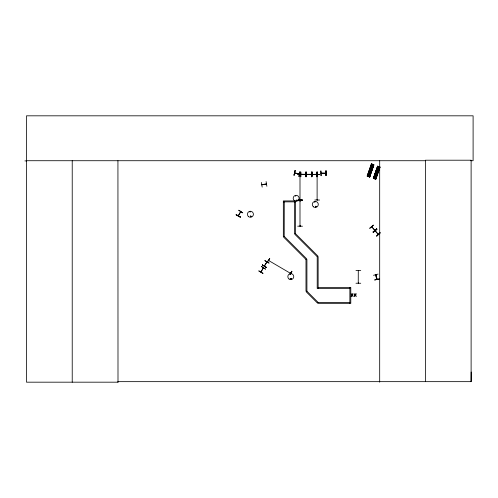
<?xml version="1.0" encoding="UTF-8"?>
<svg xmlns="http://www.w3.org/2000/svg" width="498" height="498" viewBox="0 0 498 498"><rect width="100%" height="100%" fill="white"/><g stroke="black" fill="none" stroke-linecap="round" stroke-linejoin="round"><path stroke-width="0.75" d="M470.772 160.723L473.1 160.723L473.1 115.822L26.506 115.822L26.506 382.178L118.001 382.178L117.939 381.655L471.114 381.655L471.183 372.025M268.54 260.46L290.521 273.352M268.957 260.697L268.627 260.317M290.602 273.209L290.135 273.159M368.645 176.46L368.582 175.862M260.896 271.964L263.317 267.887L261.101 272.026M299.945 174.605L299.97 174.935M299.989 199.511L299.995 199.991L299.989 199.461M299.995 226.167L299.995 200.682M299.977 200.75L300.163 201.211L300.157 200.682M300.182 225.737L300.157 226.167M317.064 174.605L317.12 175.035M371.832 226.827L374.882 230.337M375.131 230.904L378.237 234.446M300.182 226.067L300.157 225.687M377.03 278.861C376.581 280.847 374.297 267.868 376.862 279.247M250.208 211.899C249.703 210.859 249.803 212.808 250.195 211.718M251.054 216.543C250.724 215.267 250.183 217.477 251.11 216.474M296.97 200.632C296.21 198.752 295.943 202.107 296.957 200.401M290.11 274.168L290.459 273.944L290.583 274.336L290.11 274.168L291.753 271.223L290.496 274.199M290.857 278.787C291.903 277.828 291.031 280.001 290.944 278.65M314.63 201.964C315.421 201.18 314.804 202.96 314.655 201.833M315.371 206.496C315.838 207.71 316.149 205.755 315.439 206.446M316.099 206.645C314.661 208.015 315.838 204.883 316.025 206.857M358.286 270.725L358.249 283.213L358.442 282.964M294.013 175.184L295.221 170.584M299.304 174.026L294.71 172.993M238.249 215.671L240.64 211.631M261.749 184.696L266.436 183.868M367.325 176.186L371.539 164.004L367.281 176.174L369.734 177.014L373.954 164.832L371.365 163.942L367.138 176.124L367.922 176.392M367.48 176.242L371.707 164.06M367.568 176.273L371.813 164.097M367.624 176.292L371.857 164.116M367.742 176.329L371.956 164.147M368.115 175.657L372.099 164.197M368.159 175.676L372.155 164.216M368.09 176.441L368.775 176.678M371.197 170.297L369.192 176.018L371.24 170.31M373.189 164.564L371.682 168.859L373.232 164.583M369.136 176.802L373.332 164.614M369.236 176.84L373.475 164.664L369.292 176.858M369.435 176.908L373.612 164.714M369.553 176.952L373.768 164.77M369.578 176.958L373.811 164.782M377.577 166.183L373.301 178.34L375.89 179.23L380.111 167.048L377.521 166.158M373.438 178.39L377.677 166.214L373.463 178.396M373.637 178.458L377.82 166.264M373.724 178.489L377.721 167.029M373.78 178.508L377.764 167.048M373.88 178.539L378.131 166.376M374.247 178.658L374.932 178.894M378.144 170.378L375.156 178.975L379.084 167.496L378.642 168.946M375.274 179.012L379.532 166.849M375.399 179.056L379.383 167.596L375.448 179.075M375.548 179.112L379.52 167.645M375.691 179.162L379.924 166.986L375.71 179.168M317.307 199.978L317.114 199.511M296.273 200.289C296.565 201.727 297.088 199.368 296.26 200.526M267.183 262.328L269.773 258.325L267.165 262.315M290.11 274.199L291.809 271.254M290.284 274.311L291.965 271.342M240.341 217.01L236.114 214.8L240.353 216.979M240.827 211.737L238.374 215.821M263 273.29L258.929 270.825M264.948 260.566L269.045 262.994M266.747 261.998L264.388 266.057L266.984 262.06M265.44 269.132L261.456 266.511L265.478 269.076M377.098 279.222L375.872 274.74L375.797 275.288M321.552 173.453C319.66 172.681 332.801 173.547 321.135 173.447M325.393 173.105L325.873 173.092M300.898 174.275L305.529 174.505M290.882 278.463C290.471 280.368 292.612 277.94 290.826 278.569M294.704 172.818L299.261 174.014M369.709 228.215L373.295 225.09M369.84 228.364L373.413 225.221M376.644 228.899L373.064 232.037L376.606 228.856L376.949 229.242L373.351 232.361L373.021 231.987M373.326 232.336L376.905 229.192M376.556 236.008L380.13 232.871M295.688 195.596C295.345 196.785 296.341 195.085 295.513 195.951M250.712 215.989C249.405 217.433 252.474 216.406 250.612 216.057M373.475 275.301L378.075 274.093M374.733 279.988L379.383 278.948L374.72 279.926M325.854 173.292L321.216 173.204M371.732 226.789L374.838 230.325M375.224 230.761L378.331 234.297M311.275 174.518L306.619 174.468M266.467 184.03L261.799 184.883M262.178 187.117L261.319 182.436M266.866 186.296L266.106 181.596M300.898 174.25L305.498 174.288M320.973 170.963L321.204 175.719M297.698 174.281L302.442 174.518M314.817 174.281L319.579 174.493L314.817 174.487M297.698 174.487L302.454 174.493M297.698 200.003L302.454 199.972L298.377 200.24M298.377 200.065L302.46 200.04M319.579 200.04L314.817 200.003M297.698 200.7L302.454 200.638M297.698 226.179L302.46 226.216M355.983 270.464L360.745 270.482M355.983 283.238L360.745 283.256M24.9 160.91L26.506 160.904M26.506 160.723L425.404 160.723M300.798 172.003L300.798 176.765M305.822 172.003L305.803 176.765M311.375 172.003L311.443 176.765M306.668 174.3L311.375 174.3M312.202 174.493L316.865 174.468L312.115 174.493M283.337 201.858L295.426 201.858M318.135 287.483L350.791 287.483L350.791 303.344L318.135 303.344L318.135 302.423L306.917 291.206L306.917 259.47L305.99 259.47L283.555 237.036L284.209 236.382L284.265 201.858M349.864 288.404L317.207 288.404L317.207 256.675L294.772 234.241L295.426 233.587L295.426 200.931L283.337 200.931L283.337 236.407L284.265 236.407L306.644 258.817L305.99 259.47L305.99 291.206L306.917 291.206L306.264 291.859L317.481 303.077L318.135 302.423L349.864 302.423M374.502 178.57L374.695 178.097M268.889 260.715L268.615 260.529M371.11 165.243L373.357 166.021M377.266 167.459L379.513 168.237M370.823 166.064L373.07 166.849M376.98 168.28L379.227 169.065M370.394 167.303L372.641 168.081M376.55 169.519L378.797 170.297M370.008 168.399L372.255 169.177M376.164 170.615L378.412 171.393M369.578 169.631L371.825 170.416M375.735 171.847L377.982 172.632M367.736 174.935L369.983 175.713M373.892 177.151L376.139 177.929M367.238 175.159L370.201 176.298M373.394 177.375L376.395 178.421M373.363 177.469L376.364 178.514M368.246 176.516L368.601 176.641M236.214 214.632L240.322 217.035M236.127 214.781L240.235 217.19M264.849 260.734L268.951 263.143M262.371 264.955L266.48 267.364M258.804 271.036L262.913 273.446M325.86 170.789L326.028 175.551M320.793 170.97L320.961 175.726M317.276 199.511L317.282 199.941M471.114 381.655L471.114 160.207L425.404 160.207L425.404 381.655M379.688 160.723L379.688 382.178M349.864 287.483L349.864 303.344M318.135 288.404L318.135 256.675L317.207 256.675L317.867 256.022L295.426 233.587L294.505 233.587L294.505 201.858M317.108 172.003L317.114 199.941M316.927 172.003L316.927 176.765M312.034 172.003L312.034 176.765M311.617 172.003L311.617 176.765M305.623 172.003L305.623 176.765M300.767 172.003L300.767 176.765M299.995 174.555L299.995 199.941M117.933 160.723L118.001 382.178M72.222 160.723L72.222 382.178M374.975 178.178L374.639 178.041L374.988 178.184M370.419 169.233C370.917 171.293 372.087 167.926 370.419 169.233M376.575 171.449C377.073 173.509 378.243 170.142 376.575 171.449M295.028 170.534L294.081 175.203L295.028 170.534M299.889 171.804L298.943 176.473L299.889 171.804M377.758 167.851L374.023 178.589L377.814 167.87M238.791 210.237L242.763 212.876L238.779 210.256M262.409 264.899L266.393 267.513L262.409 264.899M352.789 293.857L352.179 294.847L351.196 293.857L351.968 295.115L351.171 296.372L352.154 295.364L353.15 296.372L352.366 295.096L353.15 293.857L352.789 293.857M355.877 293.857L355.267 294.847L354.283 293.857L355.062 295.115L354.259 296.372L355.242 295.364L356.238 296.372L355.454 295.096L356.238 293.857L355.877 293.857M376.774 229.043L373.195 232.186L376.787 229.061M380.099 232.827L376.687 236.158L380.086 232.821M326.059 170.783L325.991 175.551L326.059 170.783M306.619 172.003L306.376 176.765L306.619 172.003M312.103 172.003L311.841 176.765L312.09 172.003M317.126 172.003L316.865 176.765L317.126 172.003M313.559 206.882A3.013 3.013 0 0 0 318.29 204.684A3.013 3.013 0 0 0 314.026 201.684A3.013 3.013 0 0 0 313.559 206.882M248.676 216.717A3.013 3.013 0 0 0 253.407 214.52A3.013 3.013 0 0 0 249.143 211.526A3.013 3.013 0 0 0 248.676 216.717M294.449 200.713A2.969 2.969 0 0 0 299.111 198.546A2.969 2.969 0 0 0 294.903 195.59A2.969 2.969 0 0 0 294.449 200.713M289.089 279.054A2.969 2.969 0 0 0 293.752 276.888A2.969 2.969 0 0 0 289.543 273.931A2.969 2.969 0 0 0 289.089 279.054"/></g></svg>
